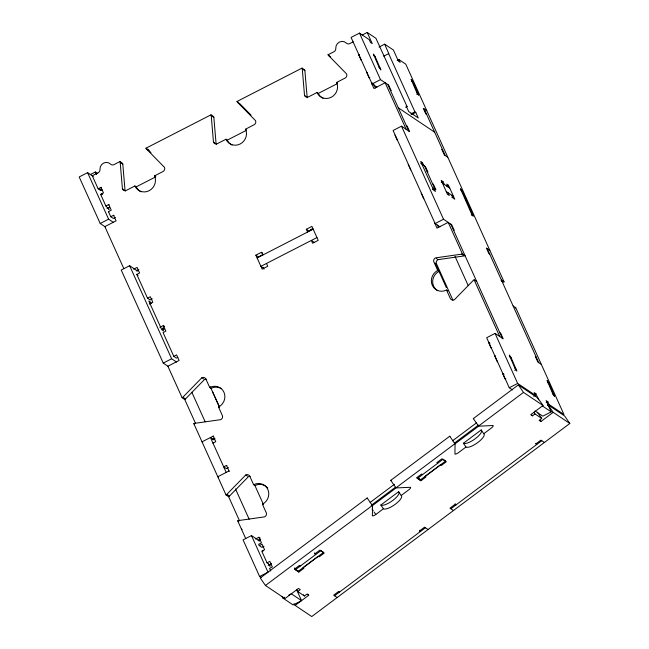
<?xml version="1.0" encoding="UTF-8"?>
<svg xmlns="http://www.w3.org/2000/svg" width="649" height="649" viewBox="0 0 649 649"><rect width="100%" height="100%" fill="white"/><g stroke="black" fill="none" stroke-linecap="round" stroke-linejoin="round"><path stroke-width="0.97" d="M221.244 388.573A11.179 10.562 -56.1 0 0 211.03 388.362L209.716 387.485L205.936 379.105A3.196 3.018 -56.1 0 0 201.871 377.75L182.872 397.196A3.196 3.018 -56.1 0 1 182.118 397.723L167.896 366.223L179.108 360.463L176.585 354.881L173.786 356.317L163.069 332.588L165.868 331.152L163.345 325.563L159.897 327.331M182.118 397.723L184.738 399.484A3.196 3.018 -56.1 0 0 185.492 398.957L204.492 379.511A3.196 3.018 -56.1 0 1 206.236 379.178M267.761 488.072A11.179 10.562 -56.1 0 0 254.927 485.574L253.613 484.698L249.833 476.325A3.196 3.018 -56.1 0 0 245.768 474.971L226.761 494.408A3.196 3.018 -56.1 0 1 226.014 494.936L193.824 423.643A3.213 3.034 -56.1 0 1 194.676 423.351L220.782 419.635A3.196 3.018 -56.1 0 0 222.51 415.936L218.543 407.028A11.179 10.562 -56.1 0 0 223.946 392.223A11.179 10.562 -56.1 0 0 209.716 387.485M226.014 494.936L228.635 496.696A3.196 3.018 -56.1 0 0 229.381 496.169L248.389 476.723A3.196 3.018 -56.1 0 1 250.125 476.398M293.997 603.748L295.149 605.412L311.747 616.55L569.806 423.473L553.208 412.334L540.925 421.526L539.181 420.349L541.72 418.451L535.027 413.957L532.488 415.855L530.736 414.687L543.018 405.495L537.834 397.999L518.332 384.906L473.332 418.573L478.516 426.077A3.196 0.99 -34.9 0 0 478.857 426.174L493.053 425.525A3.196 0.99 -34.6 0 1 491.39 428.016L483.765 433.719A11.179 3.448 -34.7 0 1 477.924 442.423A11.179 3.448 -34.7 0 1 465.974 447.023L458.348 452.734A3.196 0.982 -34.7 0 1 454.933 454.049L455.063 443.973A3.196 0.982 -34.7 0 0 454.917 443.729L449.733 436.225L390.771 480.341L395.955 487.845A3.196 0.982 -34.5 0 0 396.328 487.918L410.501 487.294A3.196 0.99 -34.7 0 1 408.829 489.776L401.204 495.487A11.179 3.456 -34.6 0 1 395.379 504.192A11.179 3.456 -34.6 0 1 383.421 508.792L375.795 514.495A3.196 0.99 -34.7 0 1 372.38 515.817L372.51 505.741A3.196 0.982 -35.2 0 0 372.372 505.49L367.18 497.994L260.265 577.983L265.449 585.479L284.96 598.573L298.516 588.432L300.26 589.608L297.721 591.507L296.861 590.257M370.157 502.431L394.397 484.292M452.556 440.776L476.674 422.734M371.155 505.401L395.403 487.253M454.373 443.137L478.491 425.095M265.449 585.479L372.364 505.49M395.955 487.845L454.917 443.729M478.516 426.077L523.516 392.402L543.018 405.495M372.112 505.871L395.387 488.462M454.665 444.111L477.94 426.693M383.421 508.792L380.825 505.044L398.616 491.731L401.204 495.487M465.974 447.023L463.378 443.275L481.169 429.971L483.765 433.719M295.538 569.635L320.955 550.62L323.575 552.38L298.159 571.396L295.538 569.635L294.386 567.964M300.414 565.936L299.538 565.352L294.451 569.157L298.824 572.085L303.902 568.281L303.034 567.697L318.278 556.29L319.154 556.874L324.232 553.07L319.868 550.141L314.789 553.946L315.657 554.53L314.505 552.867M422.475 474.614L421.599 474.03L416.52 477.834L420.885 480.763L425.963 476.958L425.095 476.374L440.338 464.968L441.215 465.552L446.301 461.747L441.928 458.819L436.85 462.623L437.718 463.208M297.721 591.507L304.422 596.001L306.953 594.103L308.705 595.271L295.149 605.412M334.535 595.782L425.444 527.759M450.86 508.751L541.769 440.728M102.169 189.833L100.765 190.555L98.145 188.794L92.263 175.765L98.169 172.731A3.196 3.018 -56.1 0 0 99.97 169.511A6.393 6.036 -56.1 0 1 110.541 164.092A3.196 3.018 -56.1 0 0 114.029 164.595L119.935 161.56A3.188 3.01 -56.1 0 1 120.179 162.42L122.434 188.94A3.196 3.018 -56.1 0 0 126.498 190.295L134.903 185.979A11.179 10.562 -56.1 0 0 149.124 190.717A11.179 10.562 -56.1 0 0 154.527 175.911L163.426 171.287A3.196 3.018 -56.1 0 0 164.473 167.361L146.439 148.946A3.196 3.018 -56.1 0 1 145.96 148.207L210.99 114.832L213.61 116.593A3.196 3.018 -56.1 0 1 213.854 117.453L216.101 143.973A3.196 3.018 -56.1 0 0 216.377 144.459M210.99 114.832A3.196 3.018 -56.1 0 1 211.233 115.692L213.48 142.212A3.196 3.018 -56.1 0 0 217.545 143.567L225.957 139.251A11.179 10.562 -56.1 0 0 240.179 143.989A11.179 10.562 -56.1 0 0 245.573 129.183L254.473 124.559A3.196 3.018 -56.1 0 0 255.528 120.633L237.485 102.218A3.196 3.018 -56.1 0 1 237.007 101.479L302.036 68.104L304.657 69.865A3.196 3.018 -56.1 0 1 304.9 70.725L307.147 97.245A3.196 3.018 -56.1 0 0 307.423 97.731M302.036 68.104A3.196 3.018 -56.1 0 1 302.28 68.964L304.527 95.484A3.196 3.018 -56.1 0 0 308.591 96.839L317.004 92.523A11.179 10.562 -56.1 0 0 331.225 97.261A11.179 10.562 -56.1 0 0 336.62 82.455L345.519 77.831A3.196 3.018 -56.1 0 0 346.574 73.913L328.532 55.49A3.196 3.018 -56.1 0 1 328.053 54.751L333.967 51.717A3.196 3.018 -56.1 0 0 335.768 48.505A6.393 6.036 -56.1 0 1 346.339 43.077A3.196 3.018 -56.1 0 0 349.819 43.58L353.202 41.852M93.294 176.455L87.599 172.642L79.194 176.958L100.206 223.491L105.519 227.053M362.158 35.038L367.204 32.45L372.242 43.621L370.498 42.445L369.24 39.654L359.481 33.107L351.077 37.423L372.088 83.956L376.98 87.242M90.276 174.573L95.322 171.977L97.699 173.575M98.145 188.794L100.944 187.358L101.382 187.65M361.339 60.6L358.816 55.019L359.514 54.662M379.065 47.053L384.67 44.173L393.408 50.038L398.445 61.201L400.198 62.377L398.932 59.586L397.18 60.487M108.537 207.769L109 209.44L105.892 206.025L100.636 194.392L103.467 192.94L100.944 187.358M383.746 56.171L388.783 53.583L384.67 44.173M134.903 185.979L136.217 186.855L155.833 176.788M225.957 139.251L227.264 140.127L246.068 130.481M317.004 92.523L318.31 93.407L337.115 83.753M105.892 206.025L108.724 204.573L109.154 204.865M107.028 208.548L109.657 207.193M115.473 217.399L113.372 218.478L110.752 216.717L108.44 211.598L111.239 210.154L108.724 204.573M369.808 77.458L369.111 77.823L366.588 72.234L367.026 72.526M110.752 216.717L113.551 215.273L113.989 215.573M372.12 82.577L371.423 82.942L373.946 88.524L385.157 82.772L406.169 129.305M100.206 223.491L108.61 219.175L113.502 222.453M372.088 83.956L380.492 79.64L388.646 85.116L391.169 90.698L390.292 90.114M416.723 94.259L418.126 93.545L412.48 81.109L411.093 79.365L416.812 92.661L418.589 95.216L418.126 93.545L416.812 92.661M405.649 107.263L407.053 106.55L375.933 38.315L367.204 32.45M410.882 113.891L414.914 111.823L415.782 112.407L418.305 117.988L408.7 111.547L406.177 105.957L407.053 106.55M411.401 114.654L415.782 112.407M137.775 271.177L129.622 265.709L121.217 270.025L163.24 363.091L168.132 366.377M406.266 125.476L407.142 126.06L409.657 131.65L401.504 126.174L393.099 130.49L435.122 223.564L440.014 226.842M133.637 269.165L137.085 267.396L139.608 272.978L136.801 274.422L147.518 298.151L150.138 299.911L152.239 298.832M136.258 270.925L138.845 269.595M147.518 298.151L150.325 296.715L152.84 302.296L149.392 304.065M420.73 163.451L422.41 162.583L423.675 165.373M266.496 263.462L267.761 266.252L262.155 269.124L255.852 255.162L261.458 252.291L262.764 253.167M307.561 232.066L306.304 229.275L311.909 226.396L318.213 240.357L312.607 243.237L311.342 240.446L313.962 242.199M310.514 229.754L312.315 228.829M263.275 254.457L258.472 256.923L255.852 255.162M312.923 228.975L308.924 231.036L306.304 229.275M257.109 257.961L313.167 229.186M316.947 237.566L260.89 266.333L263.689 268.207M441.263 182.418L442.942 181.558L444.2 184.348M432.494 189.508L434.181 188.648L435.438 191.439L433.694 190.262L420.666 161.414L422.41 162.583M162.518 329.092L164.246 328.207M446.796 186.133L448.475 185.265L454.779 199.227L453.034 198.059L451.769 195.26M451.801 197.328L453.521 196.436L446.244 191.552M163.24 363.091L171.644 358.775L176.536 362.061M435.122 223.564L443.527 219.248L451.68 224.716L454.203 230.306L453.326 229.714M177.802 357.356L176.406 358.078L173.786 356.317M471.352 215.249L472.756 214.535L462.064 190.879L460.474 188.721L471.442 213.651L473.218 216.206L472.756 214.535L471.442 213.651M213.691 436.379L213.253 436.087L202.042 441.839L202.691 442.277M212.418 439.616L215.006 438.286M226.923 465.698L226.485 465.398L223.686 466.842L226.306 468.602L228.407 467.523M499.827 332.702L500.704 333.294L503.226 338.875L495.073 333.408L486.669 337.723L509.254 387.745L512.483 389.911M229.446 471.279L229.008 470.987L217.796 476.739L218.453 477.177M489.979 343.264L488.519 342.283L491.042 347.872L491.739 347.507M495.528 355.887L494.822 356.252L497.345 361.834M514.706 370.36L516.434 369.476L515.119 368.591M505.822 378.692L505.125 379.048L502.602 373.467L504.054 374.441M509.254 387.745L517.659 383.429L535.425 395.346L533.738 396.214M258.902 539.449L259.624 541.047L251.471 535.571L243.067 539.887L259.6 576.507L261.214 577.594M534.224 394.592L535.904 393.732L538.654 399.816M255.487 539.035L258.935 537.258L260.249 538.143M258.107 540.787L260.695 539.465M258.935 537.258L261.458 542.848L258.651 544.284L259.243 545.598L262.05 544.154L264.573 549.744L261.766 551.179L267.015 562.813L268.329 563.697M263.973 546.28L261.863 547.358L259.243 545.598M546.158 402.607L547.845 401.739L549.103 404.53L563.957 414.5L515.752 307.74L513.132 305.979M547.423 405.398L549.103 404.53M547.845 401.739L546.093 400.571L551.204 411.88L542.791 416.187L534.954 410.931M267.015 562.813L269.822 561.377L272.345 566.958L269.546 568.394L270.722 571.006M268.134 565.344L271.582 563.575M259.6 576.507L268.005 572.191L251.471 535.571M282.161 596.374L282.948 598.118L284.635 597.25M288.837 595.092L291.36 593.803L301.55 600.641L293.137 604.957L282.948 598.118M436.323 258.472L438.067 259.641L464.181 255.933A3.213 3.034 -56.1 0 0 465.033 255.633L462.413 253.873A3.213 3.034 -56.1 0 1 461.561 254.173L435.447 257.88A3.196 3.018 -56.1 0 0 433.727 261.579L437.694 270.487L439 271.371A11.179 10.562 -56.1 0 0 432.688 280.92A11.179 10.562 -56.1 0 0 437.613 290.703M245.76 538.662L237.721 520.855A3.213 3.034 -56.1 0 1 238.572 520.563L264.678 516.847A3.196 3.018 -56.1 0 0 266.406 513.148L262.439 504.241A11.179 10.562 -56.1 0 0 267.834 489.435A11.179 10.562 -56.1 0 0 253.613 484.698M388.646 53.656L414.914 111.823M411.563 81.028L412.869 81.912M398.932 59.586L405.779 64.178L504.046 281.82A3.213 3.034 -56.1 0 1 503.194 282.112L501.004 280.644M373.856 55.725L375.171 56.609L380.882 69.914L379.113 67.358L373.394 54.062L375.171 56.609M379.113 67.358L380.419 68.242M358.816 55.019L359.254 55.311M426.791 110.711L423.294 108.367L425.817 113.948L426.685 114.532M372.153 83.429L373.605 84.402M328.053 54.751L328.929 55.343M328.532 55.49L329.992 56.471M330.276 56.666L330.714 56.958M398.283 107.799L434.676 132.218M442.659 149.903L441.782 149.319L444.305 154.9L447.802 157.245M336.62 82.455L337.277 82.894M302.718 69.256L304.9 70.725M421.923 164.205L425.419 166.55L427.942 172.131L427.066 171.547M460.936 190.384L462.25 191.268M442.942 181.558L441.198 180.381L447.502 194.343L449.246 195.511L447.988 192.721M448.475 185.265L446.731 184.097L447.988 186.888M442.464 183.18L449.741 188.064M304.527 95.484L306.279 96.66M432.526 183.643L433.402 184.235L435.925 189.816L432.429 187.472M489.825 250.311L486.328 247.967L488.851 253.556L489.719 254.14M237.007 101.479L237.883 102.063M237.485 102.218L239.668 103.686M501.426 280.06L504.046 281.82M461.561 254.173L463.743 255.633M437.694 270.487A11.179 10.562 -56.1 0 0 432.291 285.292A11.179 10.562 -56.1 0 0 446.512 290.03L450.301 298.41A3.196 3.018 -56.1 0 0 454.357 299.765L473.364 280.327A3.196 3.018 -56.1 0 1 474.111 279.792L476.731 281.552M245.573 129.183L246.231 129.622M211.663 115.984L213.854 117.453M446.512 290.038L447.826 290.914M536.228 357.128L535.352 356.544L537.875 362.126L541.363 364.47M213.48 142.212L215.225 143.388M509.871 356.958L511.177 357.834M547.683 382.521L548.997 383.397M491.042 347.872L491.48 348.164M552.94 394.154L554.571 396.385L548.843 383.056L547.066 380.501L552.94 394.154L553.816 394.738M553.378 394.446L554.246 395.03M535.904 393.732L534.159 392.556L535.417 395.346M542.58 406.087L551.204 411.872M145.96 148.207L148.58 149.968M146.439 148.946L148.621 150.414M154.527 175.911L155.184 176.35M544.389 442.488L540.901 440.144L535.814 443.948L536.691 444.533L535.823 443.283M119.935 161.56L122.556 163.321A3.188 3.01 -56.1 0 1 122.799 164.181L125.054 190.701A3.196 3.018 -56.1 0 0 125.33 191.179M120.617 162.712L122.799 164.181M122.434 188.94L124.178 190.108M100.636 194.392L101.293 194.83M108.44 211.598L108.878 211.89M136.801 274.422L138.115 275.298M453.481 510.503L449.984 508.159L455.071 504.354L455.947 504.946L455.079 503.689M163.345 325.563L164.659 326.447M428.064 529.519L424.576 527.175L419.489 530.979L420.365 531.563L419.497 530.314M201.871 377.75L203.624 378.927M218.543 407.028L219.2 407.467M183.302 397.488L185.492 398.957M193.824 423.643L194.262 423.935M213.407 443.397L212.969 443.105L215.768 441.669L213.253 436.087M245.768 474.971L247.512 476.139M262.439 504.241L263.096 504.679M227.199 494.7L229.381 496.169M238.572 520.563L239.01 520.855M237.721 520.855L238.589 521.439M339.622 591.977L338.746 591.385L333.667 595.19L337.156 597.534M241.436 529.089L242.093 529.527M240.106 103.978L251.058 115.157M149.059 150.706L150.99 152.677M263.21 550.855L262.61 550.393L262.764 551.293M102.428 194.53L101.512 193.589L101.674 194.522M569.806 423.473L564.622 415.968L548.024 404.838L553.208 412.334M537.396 412.204L541.72 418.451M518.332 384.906L523.516 392.402M540.057 420.276L540.925 421.526M534.159 412.707L535.027 413.957M531.62 414.606L532.488 415.855M419.157 478.264L420.885 480.763M372.047 509.084L373.199 510.747M374.067 511.996L375.795 514.495M297.672 570.422L298.824 572.085M307.845 594.022L308.705 595.271M303.554 594.752L304.422 596.001M268.483 564.038L270.114 566.277L269.797 564.914M210.308 386.861L219.467 407.085M424.17 108.951L445.182 155.484M487.204 248.559L538.743 362.71M387.778 84.524L408.789 131.066M424.543 165.966L435.049 189.232M450.812 224.132L502.35 338.291M462.413 253.873L448.191 222.372L436.98 228.124L434.457 222.542M474.111 279.8L499.73 336.531M359.481 33.107L380.492 79.64M401.504 126.174L443.527 219.248M495.073 333.408L517.659 383.429M454.973 256.298L468.229 285.657M374.043 84.695L375.552 88.045M437.434 225.098L438.513 227.491M394.957 135.057L397.472 140.638M408.189 164.375L410.712 169.957M421.217 193.224L423.74 198.813M452.921 300.171L436.526 263.875A3.196 3.018 -56.1 0 1 438.067 259.641M435.219 262.991L446.358 287.653M261.458 252.291L262.715 255.081M263.194 267.396L263.989 269.14M212.499 391.623L219.54 407.207M254.927 485.574L263.38 504.305M296.439 589.333L301.55 600.641M95.322 171.977L96.482 174.557M113.551 215.273L116.074 220.863L104.862 226.615L123.813 268.589M226.485 465.398L229.008 470.987M163.321 327.753L164.043 329.351L162.291 328.175L163.556 330.966L161.804 329.797L148.783 300.941L150.527 302.118L151.16 303.513M213.221 438.27L213.943 439.868L210.446 437.523L226.209 472.423M99.962 188.778L100.765 190.555M191.836 392.264L205.141 421.728M235.49 488.94L249.151 519.2M87.599 172.642L108.61 219.175M129.622 265.709L171.644 358.775M184.259 398.421L195.487 423.278M227.913 495.09L239.505 520.766M148.921 150.536A3.196 3.018 -56.1 0 1 148.678 150.162M140.995 191.796A11.179 10.562 -56.1 0 1 136.217 186.855M323.088 98.348A11.179 10.562 -56.1 0 1 318.31 93.407M232.042 145.068A11.179 10.562 -56.1 0 1 227.264 140.127M515.355 307.975A3.196 3.018 -56.1 0 1 515.752 307.74M391.144 480.422A3.196 0.982 -34.5 0 1 390.779 480.341M449.741 436.225A3.196 0.99 -34.7 0 1 449.879 436.477M398.616 491.739A11.179 3.448 -34.6 0 1 392.799 500.428A11.179 3.448 -34.6 0 1 380.825 505.044M367.188 497.986A3.196 0.982 -35.2 0 1 367.31 498.245M473.673 418.678A3.196 0.99 -34.9 0 1 473.324 418.581M481.177 429.963A11.179 3.456 -34.7 0 1 475.311 438.683A11.179 3.456 -34.7 0 1 463.378 443.275M509.368 355.198L515.233 368.851L516.872 371.082L511.136 357.745L509.36 355.198M443.016 459.297L417.599 478.313L420.219 480.065L445.636 461.05L443.016 459.297"/></g></svg>
